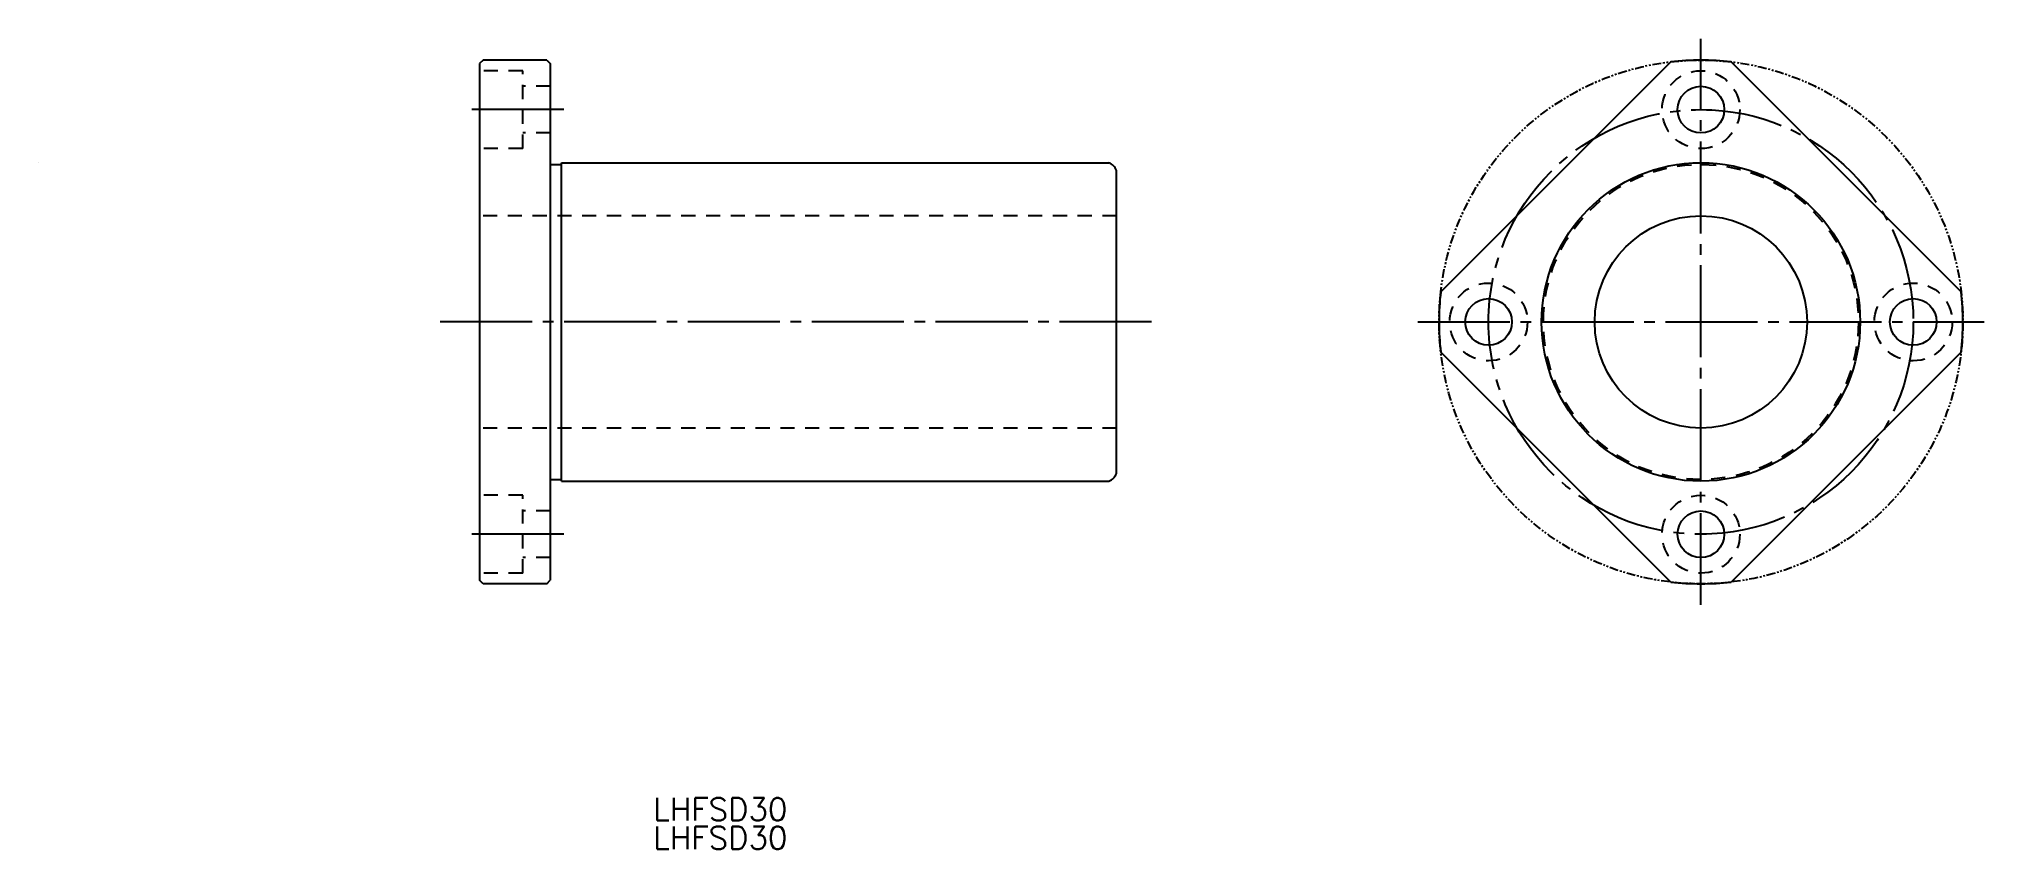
# Model space of a CAD drawing. Extents: x 56 to 331, y 230 to 344.
import ezdxf

# ---------------------------------------------------------------- set-up
doc = ezdxf.new("R2010")
doc.units = 0
for name, pattern in [('CENTER', [17.5, 13, -1.5, 1.5, -1.5]), ('DASHED', [3.5, 2, -1.5]), ('PHANTOM', [2.5, 1.25, -0.25, 0.25, -0.25, 0.25, -0.25])]:
    doc.linetypes.add(name, pattern=pattern)
doc.layers.get('0').update_dxf_attribs({"linetype": 'CONTINUOUS'})
doc.layers.add('CENTER', color=1, linetype='CENTER')
doc.styles.get("Standard").update_dxf_attribs({"font": 'txt.shx', "bigfont": '@extfont2.shx'})

msp = doc.modelspace()

# ---------------------------------------------------------------- linework, layer by layer
at = {"color": 7, "linetype": 'CONTINUOUS'}
for p, q in [((118.78, 341.17), (118.28, 340.67)), ((127.78, 341.17), (118.78, 341.17)), ((127.78, 341.17), (128.28, 340.67)), ((286.58, 340.92), (254.08, 308.43)), ((327.59, 308.43), (295.09, 340.92)), ((118.28, 340.67), (118.28, 267.67)), ((128.28, 340.67), (128.28, 267.67)), ((56.03, 326.67), (56.03, 326.67)), ((128.28, 326.42), (129.88, 326.42)), ((129.88, 326.67), (207.19, 326.67)), ((129.88, 281.67), (129.88, 326.67)), ((208.28, 282.76), (208.28, 325.58)), ((286.58, 267.41), (254.08, 299.91)), ((327.59, 299.91), (295.09, 267.41)), ((128.28, 281.92), (129.88, 281.92)), ((129.88, 281.67), (207.19, 281.67)), ((118.78, 267.17), (118.28, 267.67)), ((127.78, 267.17), (118.78, 267.17)), ((127.78, 267.17), (128.28, 267.67))]:
    msp.add_line(p, q, dxfattribs=at)
at = {"color": 3, "linetype": 'DASHED'}
for p, q in [((124.38, 339.67), (118.28, 339.67)), ((124.38, 328.67), (124.38, 339.67)), ((128.28, 337.47), (124.38, 337.47)), ((128.28, 330.87), (124.38, 330.87)), ((124.38, 328.67), (118.28, 328.67)), ((208.28, 319.17), (118.28, 319.17)), ((208.28, 289.17), (118.28, 289.17)), ((124.38, 279.67), (118.28, 279.67)), ((124.38, 268.67), (124.38, 279.67)), ((128.28, 277.47), (124.38, 277.47)), ((128.28, 270.87), (124.38, 270.87)), ((124.38, 268.67), (118.28, 268.67))]:
    msp.add_line(p, q, dxfattribs=at)
at = {"color": 3, "linetype": 'PHANTOM'}
msp.add_circle((290.83, 304.17), 37, dxfattribs=at)
at = {"color": 3, "linetype": 'DASHED'}
for centre, radius in [((290.83, 334.17), 5.5), ((290.83, 304.17), 22.25), ((260.83, 304.17), 5.5), ((320.83, 304.17), 5.5), ((290.83, 274.17), 5.5)]:
    msp.add_circle(centre, radius, dxfattribs=at)
at = {"color": 7, "linetype": 'CONTINUOUS'}
for centre, radius in [((290.83, 334.17), 3.3), ((290.83, 304.17), 22.5), ((290.83, 304.17), 15), ((260.83, 304.17), 3.3), ((320.83, 304.17), 3.3), ((290.83, 274.17), 3.3)]:
    msp.add_circle(centre, radius, dxfattribs=at)
for centre, radius, start, end in [((290.83, 304.17), 37, 83.3917, 96.6083), ((206.43, 324.82), 2, 22.3316, 67.6684), ((290.83, 304.17), 37, 173.3917, 186.6083), ((290.83, 304.17), 37, 353.3917, 6.6083), ((206.43, 283.52), 2, 292.3316, 337.6684), ((290.83, 304.17), 37, 263.3917, 276.6083)]:
    msp.add_arc(centre, radius, start, end, dxfattribs=at)
at = {"layer": 'CENTER', "color": 1, "linetype": 'CENTER'}
for p, q in [((290.83, 264.17), (290.83, 344.17)), ((130.2, 334.17), (115.94, 334.17)), ((213.22, 304.17), (112.28, 304.17)), ((250.83, 304.17), (330.83, 304.17)), ((130.2, 274.17), (115.94, 274.17))]:
    msp.add_line(p, q, dxfattribs=at)
msp.add_circle((290.83, 304.17), 30, dxfattribs=at)

# ---------------------------------------------------------------- texts
at = {"color": 7, "linetype": 'CONTINUOUS'}
for p in [(142.84, 233.7), (142.84, 229.67)]:
    msp.add_text('LHFSD30', height=3.2, dxfattribs=at).set_placement(p)

doc.saveas('drawing.dxf')
